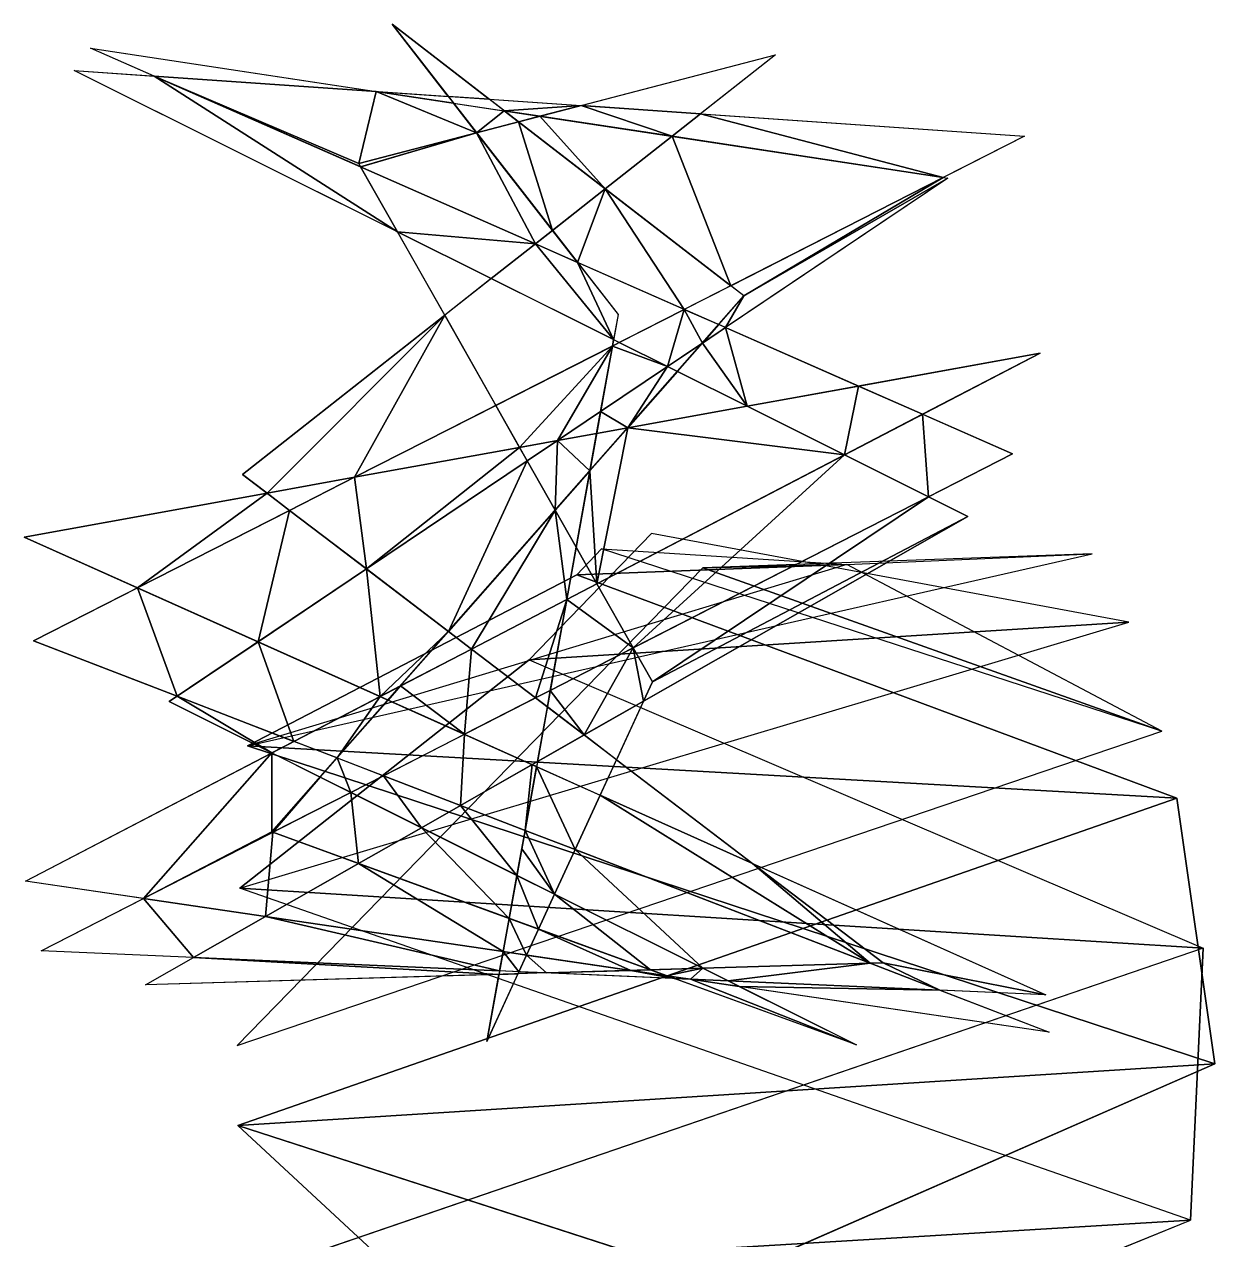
# Model space of a CAD drawing. Header units: metres. Extents: x -336 to 91, y -252 to 264.
# Drawn here: x -153.2 to -55.7, y -107 to -7.5 of the extents above; entities that cross this region are included whole.
import ezdxf

# ---------------------------------------------------------------- set-up
doc = ezdxf.new("R2010")
doc.units = ezdxf.units.M

msp = doc.modelspace()

# ---------------------------------------------------------------- linework, layer by layer
for p, q in [((-94.287506, -29.73207, -361.6922), (-123.10417, -7.489288, -355.6922)), ((-123.10417, -7.489288, -355.6922), (-104.60387, -31.253662, -349.6922)), ((-72.30412, -42.65796, -397.6922), (-147.80699, -9.432282, -391.6922)), ((-147.80699, -9.432282, -391.6922), (-77.589355, -20.085266, -385.6922)), ((-91.69426, -9.978333, -351.6922), (-135.359, -44.345444, -357.6922)), ((-125.83684, -18.891708, -345.6922), (-91.69426, -9.978333, -351.6922)), ((-75.944595, -47.774994, -375.6922), (-149.13483, -11.279938, -381.6922)), ((-149.13483, -11.279938, -381.6922), (-71.314545, -16.638397, -387.6922)), ((-71.314545, -16.638397, -387.6922), (-152.4844, -57.98047, -393.6922)), ((-101.77861, -61.318924, -339.6922), (-125.83684, -18.891708, -345.6922)), ((-77.589355, -20.085266, -385.6922), (-141.36562, -62.944717, -379.6922)), ((-132.94783, -73.6131, -367.6922), (-94.287506, -29.73207, -361.6922)), ((-104.60387, -31.253662, -349.6922), (-112.48259, -74.987625, -343.6922)), ((-70.03851, -34.41234, -411.6922), (-153.2262, -49.48062, -415.6922)), ((-153.12747, -77.63492, -405.6922), (-70.03851, -34.41234, -411.6922)), ((-151.84882, -83.35892, -403.6922), (-72.30412, -42.65796, -397.6922)), ((-135.359, -44.345444, -357.6922), (-82.88904, -84.33911, -363.6922)), ((-143.2992, -86.13995, -369.6922), (-75.944595, -47.774994, -375.6922)), ((-153.2262, -49.48062, -415.6922), (-69.57196, -86.94148, -409.6922)), ((-101.85715, -49.18907, -339.6922), (-111.88861, -59.53296, -346.6922)), ((-62.761627, -56.42914, -338.6922), (-101.85715, -49.18907, -339.6922)), ((-105.96707, -50.436447, -401.6922), (-107.97829, -52.55658, -394.6922)), ((-60.06894, -65.377396, -408.6922), (-105.96707, -50.436447, -401.6922)), ((-134.94458, -66.56644, -395.6922), (-65.770004, -50.83197, -402.6922)), ((-65.770004, -50.83197, -402.6922), (-97.66287, -51.991867, -409.6922)), ((-97.66287, -51.991867, -409.6922), (-135.79688, -91.112595, -415.6922)), ((-107.97829, -52.55658, -394.6922), (-58.849915, -70.84837, -387.6922)), ((-135.58325, -78.21655, -345.6922), (-62.761627, -56.42914, -338.6922)), ((-152.4844, -57.98047, -393.6922), (-69.30136, -90.009476, -399.6922)), ((-111.88861, -59.53296, -346.6922), (-56.68091, -83.12297, -353.6922)), ((-115.35643, -90.77568, -337.6922), (-101.77861, -61.318924, -339.6922)), ((-141.36562, -62.944717, -379.6922), (-85.080444, -91.052704, -373.6922)), ((-135.79688, -91.112595, -415.6922), (-60.06894, -65.377396, -408.6922)), ((-55.736816, -92.59668, -388.6922), (-134.94458, -66.56644, -395.6922)), ((-58.849915, -70.84837, -387.6922), (-135.74344, -97.63992, -380.6922)), ((-85.080444, -91.052704, -373.6922), (-132.94783, -73.6131, -367.6922)), ((-112.48259, -74.987625, -343.6922), (-115.35643, -90.77568, -337.6922)), ((-69.30136, -90.009476, -399.6922), (-153.12747, -77.63492, -405.6922)), ((-57.71942, -105.41298, -352.6922), (-135.58325, -78.21655, -345.6922)), ((-69.57196, -86.94148, -409.6922), (-151.84882, -83.35892, -403.6922)), ((-56.68091, -83.12297, -353.6922), (-135.31674, -110.063675, -360.6922)), ((-82.88904, -84.33911, -363.6922), (-143.2992, -86.13995, -369.6922)), ((-113.77704, -118.004456, -381.6922), (-55.736816, -92.59668, -388.6922)), ((-135.74344, -97.63992, -380.6922), (-61.373657, -121.69365, -373.6922)), ((-109.95357, -126.61171, -359.6922), (-57.71942, -105.41298, -352.6922))]:
    msp.add_line(p, q)
for points in [[(-115.16261, -13.619156, -364.9057), (-118.51166, -13.38855, -371.30267), (-123.10417, -7.489288, -355.6922), (-123.10407, -7.489188, -355.6921)], [(-142.58318, -11.731064, -387.15234), (-147.80699, -9.432282, -391.6922), (-124.404175, -12.982819, -388.49124), (-124.404076, -12.982718, -388.49115)], [(-91.69426, -9.978333, -351.6922), (-97.83591, -14.812225, -367.4687), (-107.62776, -14.137985, -366.98593), (-107.62766, -14.137885, -366.98584)], [(-149.13483, -11.279938, -381.6922), (-142.58318, -11.731064, -387.15234), (-122.67026, -24.476044, -369.3271), (-122.67016, -24.475945, -369.327)], [(-125.67912, -19.169846, -367.67017), (-122.67026, -24.476044, -369.3271), (-142.58318, -11.731064, -387.15234), (-142.58307, -11.730964, -387.15225)], [(-142.58318, -11.731064, -387.15234), (-124.404175, -12.982819, -388.49124), (-125.83684, -18.891708, -345.6922), (-125.83674, -18.89161, -345.6921)], [(-142.58318, -11.731064, -387.15234), (-125.83684, -18.891708, -345.6922), (-125.67912, -19.169846, -367.67017), (-125.67902, -19.169746, -367.67007)], [(-116.188416, -16.372864, -365.70245), (-125.83684, -18.891708, -345.6922), (-124.404175, -12.982819, -388.49124), (-124.404076, -12.982718, -388.49115)], [(-116.188416, -16.372864, -365.70245), (-124.404175, -12.982819, -388.49124), (-118.08067, -13.942169, -374.7292), (-118.080574, -13.942069, -374.7291)], [(-118.08067, -13.942169, -374.7292), (-124.404175, -12.982819, -388.49124), (-118.51166, -13.38855, -371.30267), (-118.51156, -13.38845, -371.30258)], [(-113.92789, -14.57222, -367.7489), (-115.16261, -13.619156, -364.9057), (-107.62776, -14.137985, -366.98593), (-107.62766, -14.137885, -366.98584)], [(-116.188416, -16.372864, -365.70245), (-118.08067, -13.942169, -374.7292), (-113.92789, -14.57222, -367.7489), (-113.92779, -14.57212, -367.7488)], [(-116.188416, -16.372864, -365.70245), (-113.92789, -14.57222, -367.7489), (-112.75598, -15.476776, -367.3026), (-112.75588, -15.476676, -367.30252)], [(-113.92789, -14.57222, -367.7489), (-107.62776, -14.137985, -366.98593), (-110.9953, -15.017136, -367.99493), (-110.9952, -15.017036, -367.99484)], [(-113.92789, -14.57222, -367.7489), (-110.9953, -15.017136, -367.99493), (-112.75598, -15.476776, -367.3026), (-112.75588, -15.476676, -367.30252)], [(-107.62776, -14.137985, -366.98593), (-100.18082, -16.657837, -366.44406), (-110.9953, -15.017136, -367.99493), (-110.9952, -15.017036, -367.99484)], [(-100.18082, -16.657837, -366.44406), (-107.62776, -14.137985, -366.98593), (-97.83591, -14.812225, -367.4687), (-97.83581, -14.812125, -367.4686)], [(-77.96896, -20.02768, -384.2077), (-100.18082, -16.657837, -366.44406), (-97.83591, -14.812225, -367.4687), (-97.83581, -14.812125, -367.4686)], [(-77.96896, -20.02768, -384.2077), (-97.83591, -14.812225, -367.4687), (-71.314545, -16.638397, -387.6922), (-71.314445, -16.638298, -387.6921)], [(-112.75598, -15.476776, -367.3026), (-109.96907, -24.361847, -366.2565), (-116.188416, -16.372864, -365.70245), (-116.18832, -16.372765, -365.70236)], [(-110.9953, -15.017136, -367.99493), (-105.649506, -20.962067, -363.97888), (-112.75598, -15.476776, -367.3026), (-112.75588, -15.476676, -367.30252)], [(-109.96907, -24.361847, -366.2565), (-112.75598, -15.476776, -367.3026), (-105.649506, -20.962067, -363.97888), (-105.64941, -20.961967, -363.9788)], [(-105.649506, -20.962067, -363.97888), (-110.9953, -15.017136, -367.99493), (-100.18082, -16.657837, -366.44406), (-100.18072, -16.657738, -366.44397)], [(-116.188416, -16.372864, -365.70245), (-125.67912, -19.169846, -367.67017), (-125.83684, -18.891708, -345.6922), (-125.83674, -18.89161, -345.6921)], [(-116.188416, -16.372864, -365.70245), (-111.37181, -25.465897, -367.75275), (-125.67912, -19.169846, -367.67017), (-125.67902, -19.169746, -367.67007)], [(-111.37181, -25.465897, -367.75275), (-116.188416, -16.372864, -365.70245), (-109.96907, -24.361847, -366.2565), (-109.96897, -24.361748, -366.2564)], [(-105.649506, -20.962067, -363.97888), (-100.18082, -16.657837, -366.44406), (-95.374695, -28.892899, -370.89545), (-95.374596, -28.8928, -370.89536)], [(-77.96896, -20.02768, -384.2077), (-95.374695, -28.892899, -370.89545), (-100.18082, -16.657837, -366.44406), (-100.18072, -16.657738, -366.44397)], [(-122.67026, -24.476044, -369.3271), (-125.67912, -19.169846, -367.67017), (-111.37181, -25.465897, -367.75275), (-111.37171, -25.465797, -367.75266)], [(-95.79556, -32.32036, -378.64105), (-94.287506, -29.73207, -361.6922), (-77.589355, -20.085266, -385.6922), (-77.58926, -20.085167, -385.6921)], [(-77.96896, -20.02768, -384.2077), (-94.287506, -29.73207, -361.6922), (-95.374695, -28.892899, -370.89545), (-95.374596, -28.8928, -370.89536)], [(-77.96896, -20.02768, -384.2077), (-77.589355, -20.085266, -385.6922), (-94.287506, -29.73207, -361.6922), (-94.28741, -29.731972, -361.6921)], [(-105.649506, -20.962067, -363.97888), (-107.93074, -26.980179, -365.97162), (-109.96907, -24.361847, -366.2565), (-109.96897, -24.361748, -366.2564)], [(-105.649506, -20.962067, -363.97888), (-99.17995, -30.831024, -378.64432), (-107.93074, -26.980179, -365.97162), (-107.93064, -26.98008, -365.97153)], [(-105.649506, -20.962067, -363.97888), (-95.374695, -28.892899, -370.89545), (-99.17995, -30.831024, -378.64432), (-99.17985, -30.830925, -378.64423)], [(-111.37181, -25.465897, -367.75275), (-114.98378, -28.308777, -372.4191), (-122.67026, -24.476044, -369.3271), (-122.67016, -24.475945, -369.327)], [(-114.98378, -28.308777, -372.4191), (-118.795654, -31.308975, -366.74744), (-122.67026, -24.476044, -369.3271), (-122.67016, -24.475945, -369.327)], [(-111.37181, -25.465897, -367.75275), (-109.96907, -24.361847, -366.2565), (-107.93074, -26.980179, -365.97162), (-107.93064, -26.98008, -365.97153)], [(-111.37181, -25.465897, -367.75275), (-104.97264, -33.30066, -374.68927), (-114.98378, -28.308777, -372.4191), (-114.98368, -28.308678, -372.419)], [(-111.37181, -25.465897, -367.75275), (-107.93074, -26.980179, -365.97162), (-104.97264, -33.30066, -374.68927), (-104.97254, -33.30056, -374.68918)], [(-104.97264, -33.30066, -374.68927), (-107.93074, -26.980179, -365.97162), (-104.60387, -31.253662, -349.6922), (-104.60377, -31.253563, -349.6921)], [(-95.79556, -32.32036, -378.64105), (-96.35208, -32.075455, -376.60916), (-94.287506, -29.73207, -361.6922), (-94.28741, -29.731972, -361.6921)], [(-99.17995, -30.831024, -378.64432), (-100.541855, -35.509995, -385.67404), (-104.4957, -33.538483, -382.73083), (-104.4956, -33.538383, -382.73074)], [(-97.68877, -33.592636, -379.61237), (-100.541855, -35.509995, -385.67404), (-99.17995, -30.831024, -378.64432), (-99.17985, -30.830925, -378.64423)], [(-97.68877, -33.592636, -379.61237), (-99.17995, -30.831024, -378.64432), (-96.35208, -32.075455, -376.60916), (-96.35198, -32.075356, -376.60907)], [(-118.795654, -31.308975, -366.74744), (-133.3462, -45.87964, -382.13138), (-135.359, -44.345444, -357.6922), (-135.35889, -44.345345, -357.6921)], [(-133.3462, -45.87964, -382.13138), (-118.795654, -31.308975, -366.74744), (-126.17598, -44.580856, -402.96744), (-126.17588, -44.580757, -402.96735)], [(-114.61023, -38.690094, -379.9201), (-126.17598, -44.580856, -402.96744), (-118.795654, -31.308975, -366.74744), (-118.795555, -31.308876, -366.74734)], [(-97.68877, -33.592636, -379.61237), (-95.79556, -32.32036, -378.64105), (-94.02847, -38.757782, -395.0102), (-94.02837, -38.757683, -395.0101)], [(-84.9173, -37.10742, -394.4045), (-94.02847, -38.757782, -395.0102), (-95.79556, -32.32036, -378.64105), (-95.79546, -32.32026, -378.64096)], [(-105.06799, -33.82997, -371.6222), (-112.658325, -42.132324, -384.93698), (-114.61023, -38.690094, -379.9201), (-114.61013, -38.689995, -379.92)], [(-112.658325, -42.132324, -384.93698), (-105.06799, -33.82997, -371.6222), (-109.56134, -41.57135, -394.49365), (-109.56124, -41.57125, -394.49356)], [(-105.06799, -33.82997, -371.6222), (-106.03578, -39.202072, -383.56882), (-109.56134, -41.57135, -394.49365), (-109.56124, -41.57125, -394.49356)], [(-106.03578, -39.202072, -383.56882), (-105.06799, -33.82997, -371.6222), (-100.541855, -35.509995, -385.67404), (-100.541756, -35.509895, -385.67395)], [(-104.4957, -33.538483, -382.73083), (-105.06799, -33.82997, -371.6222), (-104.97264, -33.30066, -374.68927), (-104.97254, -33.30056, -374.68918)], [(-104.4957, -33.538483, -382.73083), (-100.541855, -35.509995, -385.67404), (-105.06799, -33.82997, -371.6222), (-105.067894, -33.829872, -371.6221)], [(-97.68877, -33.592636, -379.61237), (-99.733246, -35.913208, -380.67514), (-100.541855, -35.509995, -385.67404), (-100.541756, -35.509895, -385.67395)], [(-97.68877, -33.592636, -379.61237), (-94.02847, -38.757782, -395.0102), (-99.733246, -35.913208, -380.67514), (-99.73315, -35.91311, -380.67505)], [(-70.03851, -34.41234, -411.6922), (-79.6637, -39.419327, -397.8269), (-84.9173, -37.10742, -394.4045), (-84.9172, -37.107323, -394.40442)], [(-103.79857, -40.527496, -384.09125), (-106.03578, -39.202072, -383.56882), (-100.541855, -35.509995, -385.67404), (-100.541756, -35.509895, -385.67395)], [(-103.79857, -40.527496, -384.09125), (-100.541855, -35.509995, -385.67404), (-99.733246, -35.913208, -380.67514), (-99.73315, -35.91311, -380.67505)], [(-103.79857, -40.527496, -384.09125), (-99.733246, -35.913208, -380.67514), (-94.02847, -38.757782, -395.0102), (-94.02837, -38.757683, -395.0101)], [(-94.02847, -38.757782, -395.0102), (-84.9173, -37.10742, -394.4045), (-86.044754, -42.738724, -392.04895), (-86.044655, -42.738625, -392.04886)], [(-79.6637, -39.419327, -397.8269), (-86.044754, -42.738724, -392.04895), (-84.9173, -37.10742, -394.4045), (-84.9172, -37.107323, -394.40442)], [(-126.17598, -44.580856, -402.96744), (-114.61023, -38.690094, -379.9201), (-112.658325, -42.132324, -384.93698), (-112.658226, -42.132225, -384.9369)], [(-103.79857, -40.527496, -384.09125), (-94.02847, -38.757782, -395.0102), (-86.044754, -42.738724, -392.04895), (-86.044655, -42.738625, -392.04886)], [(-106.35809, -40.99112, -378.999), (-109.56134, -41.57135, -394.49365), (-106.03578, -39.202072, -383.56882), (-106.03568, -39.201973, -383.56873)], [(-103.79857, -40.527496, -384.09125), (-106.35809, -40.99112, -378.999), (-106.03578, -39.202072, -383.56882), (-106.03568, -39.201973, -383.56873)], [(-86.044754, -42.738724, -392.04895), (-79.6637, -39.419327, -397.8269), (-79.165695, -46.16884, -386.5536), (-79.165596, -46.16874, -386.5535)], [(-72.30412, -42.65796, -397.6922), (-79.165695, -46.16884, -386.5536), (-79.6637, -39.419327, -397.8269), (-79.6636, -39.419228, -397.8268)], [(-103.79857, -40.527496, -384.09125), (-106.91098, -44.060226, -375.4624), (-106.35809, -40.99112, -378.999), (-106.357994, -40.99102, -378.9989)], [(-106.91098, -44.060226, -375.4624), (-103.79857, -40.527496, -384.09125), (-106.33061, -53.291367, -379.77676), (-106.33051, -53.291267, -379.77667)], [(-86.044754, -42.738724, -392.04895), (-106.33061, -53.291367, -379.77676), (-103.79857, -40.527496, -384.09125), (-103.79847, -40.527397, -384.09116)], [(-109.56134, -41.57135, -394.49365), (-112.03412, -43.233124, -388.24442), (-112.658325, -42.132324, -384.93698), (-112.658226, -42.132225, -384.9369)], [(-112.03412, -43.233124, -388.24442), (-109.56134, -41.57135, -394.49365), (-109.742615, -47.27423, -380.87488), (-109.742516, -47.27413, -380.8748)], [(-106.91098, -44.060226, -375.4624), (-109.742615, -47.27423, -380.87488), (-109.56134, -41.57135, -394.49365), (-109.56124, -41.57125, -394.49356)], [(-109.56134, -41.57135, -394.49365), (-106.35809, -40.99112, -378.999), (-106.91098, -44.060226, -375.4624), (-106.91088, -44.060127, -375.4623)], [(-112.658325, -42.132324, -384.93698), (-125.20549, -52.084656, -392.30496), (-126.17598, -44.580856, -402.96744), (-126.17588, -44.580757, -402.96735)], [(-125.20549, -52.084656, -392.30496), (-112.658325, -42.132324, -384.93698), (-112.03412, -43.233124, -388.24442), (-112.03402, -43.233025, -388.24432)], [(-106.33061, -53.291367, -379.77676), (-86.044754, -42.738724, -392.04895), (-103.35193, -58.54431, -372.83417), (-103.35183, -58.544212, -372.83408)], [(-79.165695, -46.16884, -386.5536), (-103.35193, -58.54431, -372.83417), (-86.044754, -42.738724, -392.04895), (-86.044655, -42.738625, -392.04886)], [(-112.03412, -43.233124, -388.24442), (-118.490234, -57.203156, -397.18054), (-125.20549, -52.084656, -392.30496), (-125.20539, -52.084557, -392.30487)], [(-118.490234, -57.203156, -397.18054), (-112.03412, -43.233124, -388.24442), (-109.742615, -47.27423, -380.87488), (-109.742516, -47.27413, -380.8748)], [(-126.17598, -44.580856, -402.96744), (-131.49554, -47.290253, -392.30316), (-133.3462, -45.87964, -382.13138), (-133.3461, -45.87954, -382.1313)], [(-131.49554, -47.290253, -392.30316), (-126.17598, -44.580856, -402.96744), (-125.20549, -52.084656, -392.30496), (-125.20539, -52.084557, -392.30487)], [(-109.742615, -47.27423, -380.87488), (-106.91098, -44.060226, -375.4624), (-108.03311, -50.288986, -377.6739), (-108.03301, -50.288887, -377.6738)], [(-106.33061, -53.291367, -379.77676), (-108.03311, -50.288986, -377.6739), (-106.91098, -44.060226, -375.4624), (-106.91088, -44.060127, -375.4623)], [(-133.3462, -45.87964, -382.13138), (-143.95094, -53.63414, -403.58157), (-153.2262, -49.48062, -415.6922), (-153.22609, -49.480522, -415.6921)], [(-143.95094, -53.63414, -403.58157), (-133.3462, -45.87964, -382.13138), (-131.49554, -47.290253, -392.30316), (-131.49544, -47.290154, -392.30307)], [(-103.35193, -58.54431, -372.83417), (-79.165695, -46.16884, -386.5536), (-101.77861, -61.318924, -339.6922), (-101.77851, -61.318825, -339.6921)], [(-75.944595, -47.774994, -375.6922), (-101.77861, -61.318924, -339.6922), (-79.165695, -46.16884, -386.5536), (-79.165596, -46.16874, -386.5535)], [(-134.08519, -58.052063, -397.93323), (-143.95094, -53.63414, -403.58157), (-131.49554, -47.290253, -392.30316), (-131.49544, -47.290154, -392.30307)], [(-134.08519, -58.052063, -397.93323), (-131.49554, -47.290253, -392.30316), (-125.20549, -52.084656, -392.30496), (-125.20539, -52.084557, -392.30487)], [(-109.742615, -47.27423, -380.87488), (-116.60817, -58.63771, -398.66272), (-118.490234, -57.203156, -397.18054), (-118.490135, -57.203056, -397.18045)], [(-116.60817, -58.63771, -398.66272), (-109.742615, -47.27423, -380.87488), (-108.805954, -54.579025, -390.8901), (-108.805855, -54.578926, -390.89)], [(-108.03311, -50.288986, -377.6739), (-108.805954, -54.579025, -390.8901), (-109.742615, -47.27423, -380.87488), (-109.742516, -47.27413, -380.8748)], [(-101.77861, -61.318924, -339.6922), (-75.944595, -47.774994, -375.6922), (-102.510574, -62.90689, -368.62256), (-102.510475, -62.90679, -368.62247)], [(-111.88861, -59.53296, -346.6922), (-62.761627, -56.42914, -338.6922), (-101.85715, -49.18907, -339.6922), (-101.85705, -49.188972, -339.6921)], [(-108.03311, -50.288986, -377.6739), (-106.33061, -53.291367, -379.77676), (-108.805954, -54.579025, -390.8901), (-108.805855, -54.578926, -390.89)], [(-105.96707, -50.436447, -401.6922), (-85.85167, -51.723923, -402.29538), (-107.97829, -52.55658, -394.6922), (-107.97819, -52.55648, -394.6921)], [(-134.94458, -66.56644, -395.6922), (-107.97829, -52.55658, -394.6922), (-85.85167, -51.723923, -402.29538), (-85.85157, -51.723824, -402.2953)], [(-97.66287, -51.991867, -409.6922), (-85.85167, -51.723923, -402.29538), (-65.770004, -50.83197, -402.6922), (-65.769905, -50.83187, -402.6921)], [(-97.66287, -51.991867, -409.6922), (-60.06894, -65.377396, -408.6922), (-85.85167, -51.723923, -402.29538), (-85.85157, -51.723824, -402.2953)], [(-97.66287, -51.991867, -409.6922), (-135.79688, -91.112595, -415.6922), (-60.06894, -65.377396, -408.6922), (-60.06884, -65.3773, -408.6921)], [(-107.97829, -52.55658, -394.6922), (-134.94458, -66.56644, -395.6922), (-58.849915, -70.84837, -387.6922), (-58.849815, -70.848274, -387.6921)], [(-125.20549, -52.084656, -392.30496), (-124.088196, -62.528793, -410.69574), (-134.08519, -58.052063, -397.93323), (-134.08508, -58.051964, -397.93314)], [(-124.088196, -62.528793, -410.69574), (-125.20549, -52.084656, -392.30496), (-118.490234, -57.203156, -397.18054), (-118.490135, -57.203056, -397.18045)], [(-143.95094, -53.63414, -403.58157), (-140.71945, -62.510468, -389.11053), (-152.4844, -57.98047, -393.6922), (-152.4843, -57.98037, -393.6921)], [(-134.08519, -58.052063, -397.93323), (-140.71945, -62.510468, -389.11053), (-143.95094, -53.63414, -403.58157), (-143.95084, -53.63404, -403.58148)], [(-103.35193, -58.54431, -372.83417), (-108.805954, -54.579025, -390.8901), (-106.33061, -53.291367, -379.77676), (-106.33051, -53.291267, -379.77667)], [(-108.805954, -54.579025, -390.8901), (-111.35695, -62.640274, -395.21274), (-116.60817, -58.63771, -398.66272), (-116.60807, -58.63761, -398.66263)], [(-111.35695, -62.640274, -395.21274), (-108.805954, -54.579025, -390.8901), (-110.14664, -62.020996, -390.90244), (-110.14654, -62.020897, -390.90234)], [(-108.805954, -54.579025, -390.8901), (-103.35193, -58.54431, -372.83417), (-110.14664, -62.020996, -390.90244), (-110.14654, -62.020897, -390.90234)], [(-62.761627, -56.42914, -338.6922), (-111.88861, -59.53296, -346.6922), (-135.58325, -78.21655, -345.6922), (-135.58315, -78.21645, -345.6921)], [(-118.490234, -57.203156, -397.18054), (-122.4158, -61.658813, -402.83154), (-124.088196, -62.528793, -410.69574), (-124.0881, -62.528694, -410.69565)], [(-122.4158, -61.658813, -402.83154), (-118.490234, -57.203156, -397.18054), (-116.60817, -58.63771, -398.66272), (-116.60807, -58.63761, -398.66263)], [(-134.08519, -58.052063, -397.93323), (-131.14204, -66.19818, -402.356), (-140.71945, -62.510468, -389.11053), (-140.71935, -62.51037, -389.11044)], [(-131.14204, -66.19818, -402.356), (-134.08519, -58.052063, -397.93323), (-124.088196, -62.528793, -410.69574), (-124.0881, -62.528694, -410.69565)], [(-116.60817, -58.63771, -398.66272), (-117.18265, -65.62114, -397.13675), (-122.4158, -61.658813, -402.83154), (-122.4157, -61.658714, -402.83145)], [(-117.18265, -65.62114, -397.13675), (-116.60817, -58.63771, -398.66272), (-111.35695, -62.640274, -395.21274), (-111.35685, -62.640175, -395.21265)], [(-107.37332, -65.6767, -391.22766), (-110.14664, -62.020996, -390.90244), (-103.35193, -58.54431, -372.83417), (-103.35183, -58.544212, -372.83408)], [(-102.510574, -62.90689, -368.62256), (-107.37332, -65.6767, -391.22766), (-103.35193, -58.54431, -372.83417), (-103.35183, -58.544212, -372.83408)], [(-102.510574, -62.90689, -368.62256), (-103.35193, -58.54431, -372.83417), (-101.77861, -61.318924, -339.6922), (-101.77851, -61.318825, -339.6921)], [(-56.68091, -83.12297, -353.6922), (-135.58325, -78.21655, -345.6922), (-111.88861, -59.53296, -346.6922), (-111.88851, -59.53286, -346.6921)], [(-123.43857, -62.819702, -398.96542), (-124.088196, -62.528793, -410.69574), (-122.4158, -61.658813, -402.83154), (-122.4157, -61.658714, -402.83145)], [(-123.43857, -62.819702, -398.96542), (-122.4158, -61.658813, -402.83154), (-117.18265, -65.62114, -397.13675), (-117.18255, -65.62104, -397.13666)], [(-140.71945, -62.510468, -389.11053), (-132.95851, -67.1431, -390.7138), (-141.36562, -62.944717, -379.6922), (-141.36551, -62.94462, -379.6921)], [(-132.95851, -67.1431, -390.7138), (-140.71945, -62.510468, -389.11053), (-131.14204, -66.19818, -402.356), (-131.14194, -66.19808, -402.3559)], [(-124.088196, -62.528793, -410.69574), (-127.61244, -67.55722, -390.90604), (-131.14204, -66.19818, -402.356), (-131.14194, -66.19808, -402.3559)], [(-124.088196, -62.528793, -410.69574), (-123.43857, -62.819702, -398.96542), (-127.61244, -67.55722, -390.90604), (-127.61234, -67.55712, -390.90594)], [(-110.14664, -62.020996, -390.90244), (-110.390854, -63.376663, -388.13776), (-111.35695, -62.640274, -395.21274), (-111.35685, -62.640175, -395.21265)], [(-110.14664, -62.020996, -390.90244), (-107.37332, -65.6767, -391.22766), (-110.390854, -63.376663, -388.13776), (-110.390755, -63.376564, -388.13766)], [(-111.19765, -67.85501, -386.5374), (-110.390854, -63.376663, -388.13776), (-107.37332, -65.6767, -391.22766), (-107.37322, -65.6766, -391.22757)], [(-102.510574, -62.90689, -368.62256), (-104.719635, -67.69939, -374.76532), (-107.37332, -65.6767, -391.22766), (-107.37322, -65.6766, -391.22757)], [(-123.820206, -69.017395, -393.52545), (-117.18265, -65.62114, -397.13675), (-117.506424, -71.44847, -391.23203), (-117.506325, -71.44837, -391.23193)], [(-117.506424, -71.44847, -391.23203), (-117.18265, -65.62114, -397.13675), (-111.636246, -68.10484, -393.8183), (-111.63615, -68.104744, -393.8182)], [(-55.736816, -92.59668, -388.6922), (-58.849915, -70.84837, -387.6922), (-134.94458, -66.56644, -395.6922), (-134.94447, -66.56634, -395.6921)], [(-132.95851, -67.1431, -390.7138), (-143.45312, -79.063065, -404.02933), (-153.12747, -77.63492, -405.6922), (-153.12737, -77.63482, -405.6921)], [(-143.45312, -79.063065, -404.02933), (-132.95851, -67.1431, -390.7138), (-132.94783, -73.6131, -367.6922), (-132.94772, -73.613, -367.6921)], [(-128.99252, -69.12366, -380.3501), (-132.94783, -73.6131, -367.6922), (-132.95851, -67.1431, -390.7138), (-132.9584, -67.143, -390.7137)], [(-127.61244, -67.55722, -390.90604), (-126.48003, -70.37836, -395.46408), (-128.99252, -69.12366, -380.3501), (-128.99242, -69.12356, -380.35)], [(-123.820206, -69.017395, -393.52545), (-126.48003, -70.37836, -395.46408), (-127.61244, -67.55722, -390.90604), (-127.61234, -67.55712, -390.90594)], [(-111.636246, -68.10484, -393.8183), (-112.21225, -73.48697, -368.02963), (-117.506424, -71.44847, -391.23203), (-117.506325, -71.44837, -391.23193)], [(-112.21225, -73.48697, -368.02963), (-111.636246, -68.10484, -393.8183), (-111.27203, -68.267944, -379.85965), (-111.271935, -68.267845, -379.85956)], [(-108.11461, -75.06473, -367.74466), (-112.21225, -73.48697, -368.02963), (-111.27203, -68.267944, -379.85965), (-111.271935, -68.267845, -379.85956)], [(-111.19765, -67.85501, -386.5374), (-111.27203, -68.267944, -379.85965), (-111.636246, -68.10484, -393.8183), (-111.63615, -68.104744, -393.8182)], [(-108.11461, -75.06473, -367.74466), (-111.27203, -68.267944, -379.85965), (-106.05795, -70.602844, -371.11435), (-106.05785, -70.602745, -371.11426)], [(-104.719635, -67.69939, -374.76532), (-93.579056, -76.19096, -376.7116), (-106.05795, -70.602844, -371.11435), (-106.05785, -70.602745, -371.11426)], [(-132.94783, -73.6131, -367.6922), (-128.99252, -69.12366, -380.3501), (-132.86258, -73.64415, -383.1939), (-132.86247, -73.64405, -383.19382)], [(-126.48003, -70.37836, -395.46408), (-132.86258, -73.64415, -383.1939), (-128.99252, -69.12366, -380.3501), (-128.99242, -69.12356, -380.35)], [(-123.820206, -69.017395, -393.52545), (-120.697464, -73.26608, -389.1866), (-126.48003, -70.37836, -395.46408), (-126.47993, -70.37826, -395.464)], [(-123.820206, -69.017395, -393.52545), (-117.506424, -71.44847, -391.23203), (-120.697464, -73.26608, -389.1866), (-120.697365, -73.26598, -389.18652)], [(-132.86258, -73.64415, -383.1939), (-126.48003, -70.37836, -395.46408), (-125.84798, -76.1998, -387.13074), (-125.84788, -76.1997, -387.13065)], [(-120.697464, -73.26608, -389.1866), (-125.84798, -76.1998, -387.13074), (-126.48003, -70.37836, -395.46408), (-126.47993, -70.37826, -395.464)], [(-106.05795, -70.602844, -371.11435), (-83.94612, -84.37062, -376.11728), (-108.11461, -75.06473, -367.74466), (-108.11451, -75.06463, -367.74457)], [(-83.94612, -84.37062, -376.11728), (-106.05795, -70.602844, -371.11435), (-93.579056, -76.19096, -376.7116), (-93.57896, -76.190865, -376.71152)], [(-58.849915, -70.84837, -387.6922), (-55.736816, -92.59668, -388.6922), (-135.74344, -97.63992, -380.6922), (-135.74333, -97.639824, -380.6921)], [(-117.506424, -71.44847, -391.23203), (-112.87985, -77.17009, -371.45255), (-120.697464, -73.26608, -389.1866), (-120.697365, -73.26598, -389.18652)], [(-112.87985, -77.17009, -371.45255), (-117.506424, -71.44847, -391.23203), (-112.21225, -73.48697, -368.02963), (-112.21215, -73.48687, -368.02954)], [(-143.45312, -79.063065, -404.02933), (-132.94783, -73.6131, -367.6922), (-132.86258, -73.64415, -383.1939), (-132.86247, -73.64405, -383.19382)], [(-120.697464, -73.26608, -389.1866), (-113.52075, -80.690994, -378.78113), (-125.84798, -76.1998, -387.13074), (-125.84788, -76.1997, -387.13065)], [(-113.52075, -80.690994, -378.78113), (-120.697464, -73.26608, -389.1866), (-112.87985, -77.17009, -371.45255), (-112.87975, -77.16999, -371.45245)], [(-112.87985, -77.17009, -371.45255), (-112.21225, -73.48697, -368.02963), (-112.48259, -74.987625, -343.6922), (-112.48249, -74.987526, -343.6921)], [(-109.79512, -78.710556, -370.99905), (-112.48259, -74.987625, -343.6922), (-112.21225, -73.48697, -368.02963), (-112.21215, -73.48687, -368.02954)], [(-108.11461, -75.06473, -367.74466), (-109.79512, -78.710556, -370.99905), (-112.21225, -73.48697, -368.02963), (-112.21215, -73.48687, -368.02954)], [(-143.45312, -79.063065, -404.02933), (-132.86258, -73.64415, -383.1939), (-133.46375, -80.537704, -395.02173), (-133.46364, -80.537605, -395.02164)], [(-133.46375, -80.537704, -395.02173), (-132.86258, -73.64415, -383.1939), (-125.84798, -76.1998, -387.13074), (-125.84788, -76.1997, -387.13065)], [(-112.48259, -74.987625, -343.6922), (-109.79512, -78.710556, -370.99905), (-112.87985, -77.17009, -371.45255), (-112.87975, -77.16999, -371.45245)], [(-108.11461, -75.06473, -367.74466), (-97.6434, -84.778946, -376.31555), (-109.79512, -78.710556, -370.99905), (-109.79502, -78.71046, -370.99896)], [(-97.6434, -84.778946, -376.31555), (-108.11461, -75.06473, -367.74466), (-83.94612, -84.37062, -376.11728), (-83.94602, -84.37052, -376.1172)], [(-125.84798, -76.1998, -387.13074), (-114.01544, -83.40871, -380.0993), (-133.46375, -80.537704, -395.02173), (-133.46364, -80.537605, -395.02164)], [(-114.01544, -83.40871, -380.0993), (-125.84798, -76.1998, -387.13074), (-113.52075, -80.690994, -378.78113), (-113.52065, -80.690895, -378.78104)], [(-93.579056, -76.19096, -376.7116), (-69.57196, -86.94148, -409.6922), (-82.88904, -84.33911, -363.6922), (-82.88894, -84.33901, -363.6921)], [(-83.94612, -84.37062, -376.11728), (-93.579056, -76.19096, -376.7116), (-82.88904, -84.33911, -363.6922), (-82.88894, -84.33901, -363.6921)], [(-112.87985, -77.17009, -371.45255), (-111.11244, -81.568436, -375.32617), (-113.52075, -80.690994, -378.78113), (-113.52065, -80.690895, -378.78104)], [(-111.11244, -81.568436, -375.32617), (-112.87985, -77.17009, -371.45255), (-109.79512, -78.710556, -370.99905), (-109.79502, -78.71046, -370.99896)], [(-135.58325, -78.21655, -345.6922), (-56.68091, -83.12297, -353.6922), (-57.71942, -105.41298, -352.6922), (-57.719322, -105.41288, -352.6921)], [(-143.45312, -79.063065, -404.02933), (-139.37062, -83.90225, -386.9608), (-151.84882, -83.35892, -403.6922), (-151.84871, -83.35882, -403.6921)], [(-143.45312, -79.063065, -404.02933), (-133.46375, -80.537704, -395.02173), (-139.37062, -83.90225, -386.9608), (-139.37051, -83.90215, -386.9607)], [(-109.79512, -78.710556, -370.99905), (-101.948135, -84.90726, -385.1557), (-111.11244, -81.568436, -375.32617), (-111.11234, -81.56834, -375.32608)], [(-101.948135, -84.90726, -385.1557), (-109.79512, -78.710556, -370.99905), (-97.6434, -84.778946, -376.31555), (-97.6433, -84.77885, -376.31546)], [(-133.46375, -80.537704, -395.02173), (-114.30397, -84.99373, -371.77982), (-139.37062, -83.90225, -386.9608), (-139.37051, -83.90215, -386.9607)], [(-114.30397, -84.99373, -371.77982), (-133.46375, -80.537704, -395.02173), (-114.01544, -83.40871, -380.0993), (-114.01534, -83.40861, -380.0992)], [(-113.52075, -80.690994, -378.78113), (-112.0916, -83.6927, -372.64215), (-114.01544, -83.40871, -380.0993), (-114.01534, -83.40861, -380.0992)], [(-112.0916, -83.6927, -372.64215), (-113.52075, -80.690994, -378.78113), (-111.11244, -81.568436, -375.32617), (-111.11234, -81.56834, -375.32608)], [(-111.11244, -81.568436, -375.32617), (-103.542175, -84.95479, -382.3678), (-112.0916, -83.6927, -372.64215), (-112.0915, -83.692604, -372.64206)], [(-103.542175, -84.95479, -382.3678), (-111.11244, -81.568436, -375.32617), (-101.948135, -84.90726, -385.1557), (-101.94804, -84.90716, -385.1556)], [(-135.31674, -110.063675, -360.6922), (-57.71942, -105.41298, -352.6922), (-56.68091, -83.12297, -353.6922), (-56.68081, -83.12287, -353.6921)], [(-114.01544, -83.40871, -380.0993), (-112.72302, -85.06256, -365.02243), (-114.30397, -84.99373, -371.77982), (-114.30387, -84.99363, -371.77972)], [(-112.72302, -85.06256, -365.02243), (-114.01544, -83.40871, -380.0993), (-112.0916, -83.6927, -372.64215), (-112.0915, -83.692604, -372.64206)], [(-139.37062, -83.90225, -386.9608), (-114.35556, -85.277145, -360.56683), (-143.2992, -86.13995, -369.6922), (-143.29909, -86.139854, -369.6921)], [(-114.35556, -85.277145, -360.56683), (-139.37062, -83.90225, -386.9608), (-114.30397, -84.99373, -371.77982), (-114.30387, -84.99363, -371.77972)], [(-112.0916, -83.6927, -372.64215), (-110.46127, -85.16104, -382.92056), (-112.72302, -85.06256, -365.02243), (-112.72292, -85.06246, -365.02234)], [(-110.46127, -85.16104, -382.92056), (-112.0916, -83.6927, -372.64215), (-103.542175, -84.95479, -382.3678), (-103.542076, -84.95469, -382.3677)], [(-83.94612, -84.37062, -376.11728), (-95.580795, -85.80899, -390.4633), (-97.6434, -84.778946, -376.31555), (-97.6433, -84.77885, -376.31546)], [(-95.580795, -85.80899, -390.4633), (-83.94612, -84.37062, -376.11728), (-78.25075, -86.56358, -394.2807), (-78.25065, -86.563484, -394.2806)], [(-82.88904, -84.33911, -363.6922), (-78.25075, -86.56358, -394.2807), (-83.94612, -84.37062, -376.11728), (-83.94602, -84.37052, -376.1172)], [(-78.25075, -86.56358, -394.2807), (-82.88904, -84.33911, -363.6922), (-69.57196, -86.94148, -409.6922), (-69.57186, -86.94138, -409.6921)], [(-112.80057, -85.23079, -353.7807), (-115.35643, -90.77568, -337.6922), (-114.35556, -85.277145, -360.56683), (-114.35546, -85.27705, -360.56674)], [(-112.80057, -85.23079, -353.7807), (-112.72302, -85.06256, -365.02243), (-110.46127, -85.16104, -382.92056), (-110.461174, -85.16094, -382.92047)], [(-100.001495, -85.6165, -396.35263), (-110.46127, -85.16104, -382.92056), (-103.542175, -84.95479, -382.3678), (-103.542076, -84.95469, -382.3677)], [(-103.542175, -84.95479, -382.3678), (-101.948135, -84.90726, -385.1557), (-100.643005, -85.38277, -391.38718), (-100.64291, -85.38267, -391.3871)], [(-100.001495, -85.6165, -396.35263), (-103.542175, -84.95479, -382.3678), (-100.643005, -85.38277, -391.38718), (-100.64291, -85.38267, -391.3871)], [(-97.6434, -84.778946, -376.31555), (-100.643005, -85.38277, -391.38718), (-101.948135, -84.90726, -385.1557), (-101.94804, -84.90716, -385.1556)], [(-100.643005, -85.38277, -391.38718), (-97.6434, -84.778946, -376.31555), (-98.66571, -85.67465, -404.49014), (-98.66561, -85.67455, -404.49005)], [(-100.001495, -85.6165, -396.35263), (-100.643005, -85.38277, -391.38718), (-98.66571, -85.67465, -404.49014), (-98.66561, -85.67455, -404.49005)], [(-95.580795, -85.80899, -390.4633), (-98.66571, -85.67465, -404.49014), (-97.6434, -84.778946, -376.31555), (-97.6433, -84.77885, -376.31546)], [(-100.001495, -85.6165, -396.35263), (-98.66571, -85.67465, -404.49014), (-85.080444, -91.052704, -373.6922), (-85.080345, -91.052605, -373.6921)], [(-98.66571, -85.67465, -404.49014), (-95.580795, -85.80899, -390.4633), (-94.668045, -86.2648, -396.4212), (-94.667946, -86.2647, -396.4211)], [(-85.080444, -91.052704, -373.6922), (-98.66571, -85.67465, -404.49014), (-94.668045, -86.2648, -396.4212), (-94.667946, -86.2647, -396.4211)], [(-78.25075, -86.56358, -394.2807), (-94.668045, -86.2648, -396.4212), (-95.580795, -85.80899, -390.4633), (-95.580696, -85.80889, -390.4632)], [(-94.668045, -86.2648, -396.4212), (-78.25075, -86.56358, -394.2807), (-69.30136, -90.009476, -399.6922), (-69.30126, -90.00938, -399.6921)], [(-113.77704, -118.004456, -381.6922), (-135.74344, -97.63992, -380.6922), (-55.736816, -92.59668, -388.6922), (-55.736717, -92.59658, -388.6921)], [(-135.74344, -97.63992, -380.6922), (-113.77704, -118.004456, -381.6922), (-61.373657, -121.69365, -373.6922), (-61.373558, -121.69355, -373.6921)], [(-57.71942, -105.41298, -352.6922), (-135.31674, -110.063675, -360.6922), (-109.95357, -126.61171, -359.6922), (-109.95347, -126.61161, -359.6921)]]:
    msp.add_3dface(points)

doc.saveas('drawing.dxf')
